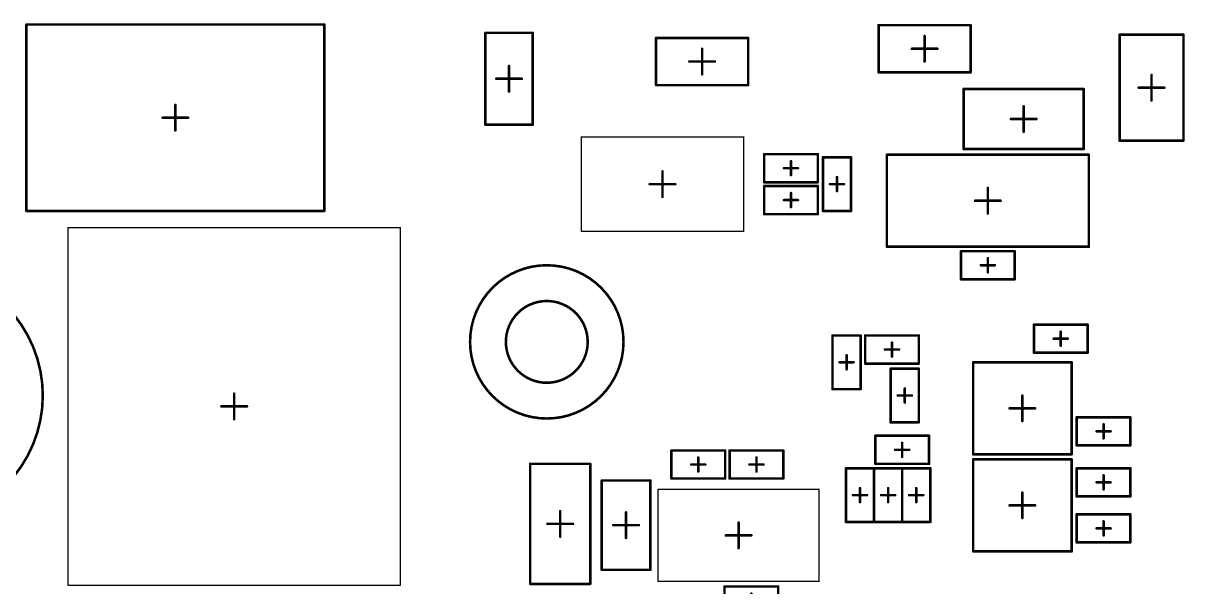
# Model space of a CAD drawing. Header units: millimetres. Extents: x 17 to 252, y 25 to 104.
# Drawn here: x 76.52 to 121.95, y 49.41 to 71.48 of the extents above; entities that cross this region are included whole.
import ezdxf

# ---------------------------------------------------------------- set-up
doc = ezdxf.new("R2010")
doc.units = ezdxf.units.MM
doc.layers.add('Mechanical1', color=6, linetype='Continuous')
doc.layers.add('Mechanical15', color=56, linetype='Continuous')

# ---------------------------------------------------------------- blocks, each defined once
blk = doc.blocks.new('CAPC3216X09N_60')
at = {"layer": 'Mechanical15', "const_width": 0.1}
for points in [[(-2.35, -1.175), (-2.35, 1.175)], [(2.35, 1.175), (-2.35, 1.175)], [(2.35, -1.175), (2.35, 1.175)], [(0, -0.5), (0, 0.5)], [(0.5, 0), (-0.5, 0)], [(2.35, -1.175), (-2.35, -1.175)]]:
    blk.add_lwpolyline(points, dxfattribs=at)
at = {"layer": 'Mechanical15', "const_width": 0.05}
for points in [[(-2.375, 1.175, 1), (-2.325, 1.175, 1)], [(-2.375, 1.175, 1), (-2.325, 1.175, 1)], [(2.325, 1.175, 1), (2.375, 1.175, 1)], [(2.325, 1.175, 1), (2.375, 1.175, 1)], [(-0.025, 0.5, 1), (0.025, 0.5, 1)], [(-0.525, 0, 1), (-0.475, 0, 1)], [(0.475, 0, 1), (0.525, 0, 1)], [(-0.025, -0.5, 1), (0.025, -0.5, 1)], [(-2.375, -1.175, 1), (-2.325, -1.175, 1)], [(-2.375, -1.175, 1), (-2.325, -1.175, 1)], [(2.325, -1.175, 1), (2.375, -1.175, 1)], [(2.325, -1.175, 1), (2.375, -1.175, 1)]]:
    blk.add_lwpolyline(points, format="xyb", close=True, dxfattribs=at)
blk = doc.blocks.new('TSOP65P640X120_8N_70')
at = {"layer": 'Mechanical15', "const_width": 0.1}
for points in [[(-3.95, -1.8), (-3.95, 1.8)], [(-3.95, 1.8), (3.95, 1.8)], [(3.95, -1.8), (3.95, 1.8)], [(0, -0.5), (0, 0.5)], [(-0.5, 0), (0.5, 0)], [(-3.95, -1.8), (3.95, -1.8)]]:
    blk.add_lwpolyline(points, dxfattribs=at)
at = {"layer": 'Mechanical15', "const_width": 0.05}
for points in [[(-3.975, 1.8, 1), (-3.925, 1.8, 1)], [(-3.975, 1.8, 1), (-3.925, 1.8, 1)], [(3.925, 1.8, 1), (3.975, 1.8, 1)], [(3.925, 1.8, 1), (3.975, 1.8, 1)], [(-0.025, 0.5, 1), (0.025, 0.5, 1)], [(-0.525, 0, 1), (-0.475, 0, 1)], [(0.475, 0, 1), (0.525, 0, 1)], [(-0.025, -0.5, 1), (0.025, -0.5, 1)], [(-3.975, -1.8, 1), (-3.925, -1.8, 1)], [(-3.975, -1.8, 1), (-3.925, -1.8, 1)], [(3.925, -1.8, 1), (3.975, -1.8, 1)], [(3.925, -1.8, 1), (3.975, -1.8, 1)]]:
    blk.add_lwpolyline(points, format="xyb", close=True, dxfattribs=at)
blk = doc.blocks.new('SOT90P247X115_3N_80')
at = {"layer": 'Mechanical15', "const_width": 0.1}
for points in [[(-1.925, 1.8), (-1.925, -1.8)], [(1.925, 1.8), (-1.925, 1.8)], [(1.925, 1.8), (1.925, -1.8)], [(0, 0.5), (0, -0.5)], [(0.5, 0), (-0.5, 0)], [(1.925, -1.8), (-1.925, -1.8)]]:
    blk.add_lwpolyline(points, dxfattribs=at)
at = {"layer": 'Mechanical15', "const_width": 0.05}
for points in [[(-1.95, 1.8, 1), (-1.9, 1.8, 1)], [(-1.95, 1.8, 1), (-1.9, 1.8, 1)], [(1.9, 1.8, 1), (1.95, 1.8, 1)], [(1.9, 1.8, 1), (1.95, 1.8, 1)], [(-0.025, 0.5, 1), (0.025, 0.5, 1)], [(-0.525, 0, 1), (-0.475, 0, 1)], [(0.475, 0, 1), (0.525, 0, 1)], [(-0.025, -0.5, 1), (0.025, -0.5, 1)], [(-1.95, -1.8, 1), (-1.9, -1.8, 1)], [(-1.95, -1.8, 1), (-1.9, -1.8, 1)], [(1.9, -1.8, 1), (1.95, -1.8, 1)], [(1.9, -1.8, 1), (1.95, -1.8, 1)]]:
    blk.add_lwpolyline(points, format="xyb", close=True, dxfattribs=at)
blk = doc.blocks.new('SOT90P247X115_3N_81')
at = {"layer": 'Mechanical15', "const_width": 0.1}
for points in [[(-1.925, 1.8), (-1.925, -1.8)], [(1.925, 1.8), (-1.925, 1.8)], [(1.925, 1.8), (1.925, -1.8)], [(0, 0.5), (0, -0.5)], [(0.5, 0), (-0.5, 0)], [(1.925, -1.8), (-1.925, -1.8)]]:
    blk.add_lwpolyline(points, dxfattribs=at)
at = {"layer": 'Mechanical15', "const_width": 0.05}
for points in [[(-1.95, 1.8, 1), (-1.9, 1.8, 1)], [(-1.95, 1.8, 1), (-1.9, 1.8, 1)], [(1.9, 1.8, 1), (1.95, 1.8, 1)], [(1.9, 1.8, 1), (1.95, 1.8, 1)], [(-0.025, 0.5, 1), (0.025, 0.5, 1)], [(-0.525, 0, 1), (-0.475, 0, 1)], [(0.475, 0, 1), (0.525, 0, 1)], [(-0.025, -0.5, 1), (0.025, -0.5, 1)], [(-1.95, -1.8, 1), (-1.9, -1.8, 1)], [(-1.95, -1.8, 1), (-1.9, -1.8, 1)], [(1.9, -1.8, 1), (1.95, -1.8, 1)], [(1.9, -1.8, 1), (1.95, -1.8, 1)]]:
    blk.add_lwpolyline(points, format="xyb", close=True, dxfattribs=at)
blk = doc.blocks.new('TO228P970_3N_82')
at = {"layer": 'Mechanical15', "const_width": 0.1}
for points in [[(-5.825, 3.65), (5.825, 3.65)], [(-5.825, -3.65), (-5.825, 3.65)], [(5.825, -3.65), (5.825, 3.65)], [(0, -0.5), (0, 0.5)], [(-0.5, 0), (0.5, 0)], [(-5.825, -3.65), (5.825, -3.65)]]:
    blk.add_lwpolyline(points, dxfattribs=at)
at = {"layer": 'Mechanical15', "const_width": 0.05}
for points in [[(-5.85, 3.65, 1), (-5.8, 3.65, 1)], [(-5.85, 3.65, 1), (-5.8, 3.65, 1)], [(5.8, 3.65, 1), (5.85, 3.65, 1)], [(5.8, 3.65, 1), (5.85, 3.65, 1)], [(-0.025, 0.5, 1), (0.025, 0.5, 1)], [(-0.525, 0, 1), (-0.475, 0, 1)], [(0.475, 0, 1), (0.525, 0, 1)], [(-0.025, -0.5, 1), (0.025, -0.5, 1)], [(-5.85, -3.65, 1), (-5.8, -3.65, 1)], [(-5.85, -3.65, 1), (-5.8, -3.65, 1)], [(5.8, -3.65, 1), (5.85, -3.65, 1)], [(5.8, -3.65, 1), (5.85, -3.65, 1)]]:
    blk.add_lwpolyline(points, format="xyb", close=True, dxfattribs=at)
blk = doc.blocks.new('SOD65P270X115_2N_96')
at = {"layer": 'Mechanical15', "const_width": 0.1}
for points in [[(-2.075, -1.25), (-2.075, 1.25)], [(2.075, 1.25), (-2.075, 1.25)], [(2.075, -1.25), (2.075, 1.25)], [(0, -0.5), (0, 0.5)], [(0.5, 0), (-0.5, 0)], [(2.075, -1.25), (-2.075, -1.25)]]:
    blk.add_lwpolyline(points, dxfattribs=at)
at = {"layer": 'Mechanical15', "const_width": 0.05}
for points in [[(-2.1, 1.25, 1), (-2.05, 1.25, 1)], [(-2.1, 1.25, 1), (-2.05, 1.25, 1)], [(2.05, 1.25, 1), (2.1, 1.25, 1)], [(2.05, 1.25, 1), (2.1, 1.25, 1)], [(-0.025, 0.5, 1), (0.025, 0.5, 1)], [(-0.525, 0, 1), (-0.475, 0, 1)], [(0.475, 0, 1), (0.525, 0, 1)], [(-0.025, -0.5, 1), (0.025, -0.5, 1)], [(-2.1, -1.25, 1), (-2.05, -1.25, 1)], [(-2.1, -1.25, 1), (-2.05, -1.25, 1)], [(2.05, -1.25, 1), (2.1, -1.25, 1)], [(2.05, -1.25, 1), (2.1, -1.25, 1)]]:
    blk.add_lwpolyline(points, format="xyb", close=True, dxfattribs=at)
blk = doc.blocks.new('MUB10A_N_134')
at = {"layer": 'Mechanical15'}
for points, const_width in [([(-3.15, 1.8), (-3.15, -1.8)], 0.05), ([(3.15, 1.8), (-3.15, 1.8)], 0.05), ([(3.15, 1.8), (3.15, -1.8)], 0.05), ([(0, 0.5), (0, -0.5)], 0.1), ([(0.5, 0), (-0.5, 0)], 0.1), ([(3.15, -1.8), (-3.15, -1.8)], 0.05)]:
    blk.add_lwpolyline(points, dxfattribs=dict(at, const_width=const_width))
for points, const_width in [([(-3.162, 1.8, 1), (-3.137, 1.8, 1)], 0.025), ([(-3.162, 1.8, 1), (-3.137, 1.8, 1)], 0.025), ([(3.138, 1.8, 1), (3.163, 1.8, 1)], 0.025), ([(3.138, 1.8, 1), (3.163, 1.8, 1)], 0.025), ([(-0.025, 0.5, 1), (0.025, 0.5, 1)], 0.05), ([(-0.525, 0, 1), (-0.475, 0, 1)], 0.05), ([(0.475, 0, 1), (0.525, 0, 1)], 0.05), ([(-0.025, -0.5, 1), (0.025, -0.5, 1)], 0.05), ([(-3.162, -1.8, 1), (-3.137, -1.8, 1)], 0.025), ([(-3.162, -1.8, 1), (-3.137, -1.8, 1)], 0.025), ([(3.138, -1.8, 1), (3.163, -1.8, 1)], 0.025), ([(3.138, -1.8, 1), (3.163, -1.8, 1)], 0.025)]:
    blk.add_lwpolyline(points, format="xyb", close=True, dxfattribs=dict(at, const_width=const_width))
blk = doc.blocks.new('MSOP65P490X110_8N_140')
at = {"layer": 'Mechanical15'}
for points, const_width in [([(-3.175, 1.85), (-3.175, -1.85)], 0.05), ([(3.175, 1.85), (-3.175, 1.85)], 0.05), ([(3.175, 1.85), (3.175, -1.85)], 0.05), ([(0, 0.5), (0, -0.5)], 0.1), ([(0.5, 0), (-0.5, 0)], 0.1), ([(3.175, -1.85), (-3.175, -1.85)], 0.05)]:
    blk.add_lwpolyline(points, dxfattribs=dict(at, const_width=const_width))
for points, const_width in [([(-3.187, 1.85, 1), (-3.163, 1.85, 1)], 0.025), ([(-3.187, 1.85, 1), (-3.163, 1.85, 1)], 0.025), ([(3.163, 1.85, 1), (3.187, 1.85, 1)], 0.025), ([(3.163, 1.85, 1), (3.187, 1.85, 1)], 0.025), ([(-0.025, 0.5, 1), (0.025, 0.5, 1)], 0.05), ([(-0.525, 0, 1), (-0.475, 0, 1)], 0.05), ([(0.475, 0, 1), (0.525, 0, 1)], 0.05), ([(-0.025, -0.5, 1), (0.025, -0.5, 1)], 0.05), ([(-3.187, -1.85, 1), (-3.163, -1.85, 1)], 0.025), ([(-3.187, -1.85, 1), (-3.163, -1.85, 1)], 0.025), ([(3.163, -1.85, 1), (3.187, -1.85, 1)], 0.025), ([(3.163, -1.85, 1), (3.187, -1.85, 1)], 0.025)]:
    blk.add_lwpolyline(points, format="xyb", close=True, dxfattribs=dict(at, const_width=const_width))
blk = doc.blocks.new('RESC2012X07N_155')
at = {"layer": 'Mechanical15', "const_width": 0.1}
for points in [[(-1.8, 0.925), (-1.8, -0.925)], [(1.8, 0.925), (-1.8, 0.925)], [(1.8, 0.925), (1.8, -0.925)], [(0, 0.5), (0, -0.5)], [(0.5, 0), (-0.5, 0)], [(1.8, -0.925), (-1.8, -0.925)]]:
    blk.add_lwpolyline(points, dxfattribs=at)
at = {"layer": 'Mechanical15', "const_width": 0.05}
for points in [[(-1.825, 0.925, 1), (-1.775, 0.925, 1)], [(-1.825, 0.925, 1), (-1.775, 0.925, 1)], [(1.775, 0.925, 1), (1.825, 0.925, 1)], [(1.775, 0.925, 1), (1.825, 0.925, 1)], [(-0.025, 0.5, 1), (0.025, 0.5, 1)], [(-0.525, 0, 1), (-0.475, 0, 1)], [(0.475, 0, 1), (0.525, 0, 1)], [(-0.025, -0.5, 1), (0.025, -0.5, 1)], [(-1.825, -0.925, 1), (-1.775, -0.925, 1)], [(-1.825, -0.925, 1), (-1.775, -0.925, 1)], [(1.775, -0.925, 1), (1.825, -0.925, 1)], [(1.775, -0.925, 1), (1.825, -0.925, 1)]]:
    blk.add_lwpolyline(points, format="xyb", close=True, dxfattribs=at)
blk = doc.blocks.new('RESC2012X07N_163')
at = {"layer": 'Mechanical15', "const_width": 0.1}
for points in [[(-1.8, -0.925), (-1.8, 0.925)], [(-1.8, 0.925), (1.8, 0.925)], [(1.8, -0.925), (1.8, 0.925)], [(0, -0.5), (0, 0.5)], [(-0.5, 0), (0.5, 0)], [(-1.8, -0.925), (1.8, -0.925)]]:
    blk.add_lwpolyline(points, dxfattribs=at)
at = {"layer": 'Mechanical15', "const_width": 0.05}
for points in [[(-1.825, 0.925, 1), (-1.775, 0.925, 1)], [(-1.825, 0.925, 1), (-1.775, 0.925, 1)], [(1.775, 0.925, 1), (1.825, 0.925, 1)], [(1.775, 0.925, 1), (1.825, 0.925, 1)], [(-0.025, 0.5, 1), (0.025, 0.5, 1)], [(-0.525, 0, 1), (-0.475, 0, 1)], [(0.475, 0, 1), (0.525, 0, 1)], [(-0.025, -0.5, 1), (0.025, -0.5, 1)], [(-1.825, -0.925, 1), (-1.775, -0.925, 1)], [(-1.825, -0.925, 1), (-1.775, -0.925, 1)], [(1.775, -0.925, 1), (1.825, -0.925, 1)], [(1.775, -0.925, 1), (1.825, -0.925, 1)]]:
    blk.add_lwpolyline(points, format="xyb", close=True, dxfattribs=at)
blk = doc.blocks.new('RESC2012X07N_166')
at = {"layer": 'Mechanical15', "const_width": 0.1}
for points in [[(-1.8, 0.925), (-1.8, -0.925)], [(-1.8, 0.925), (1.8, 0.925)], [(1.8, 0.925), (1.8, -0.925)], [(0, 0.5), (0, -0.5)], [(-0.5, 0), (0.5, 0)], [(-1.8, -0.925), (1.8, -0.925)]]:
    blk.add_lwpolyline(points, dxfattribs=at)
at = {"layer": 'Mechanical15', "const_width": 0.05}
for points in [[(-1.825, 0.925, 1), (-1.775, 0.925, 1)], [(-1.825, 0.925, 1), (-1.775, 0.925, 1)], [(1.775, 0.925, 1), (1.825, 0.925, 1)], [(1.775, 0.925, 1), (1.825, 0.925, 1)], [(-0.025, 0.5, 1), (0.025, 0.5, 1)], [(-0.525, 0, 1), (-0.475, 0, 1)], [(0.475, 0, 1), (0.525, 0, 1)], [(-0.025, -0.5, 1), (0.025, -0.5, 1)], [(-1.825, -0.925, 1), (-1.775, -0.925, 1)], [(-1.825, -0.925, 1), (-1.775, -0.925, 1)], [(1.775, -0.925, 1), (1.825, -0.925, 1)], [(1.775, -0.925, 1), (1.825, -0.925, 1)]]:
    blk.add_lwpolyline(points, format="xyb", close=True, dxfattribs=at)
blk = doc.blocks.new('RESC1005X04N_227')
at = {"layer": 'Mechanical15', "const_width": 0.1}
for points in [[(-1.05, 0.55), (-1.05, -0.55)], [(1.05, 0.55), (-1.05, 0.55)], [(1.05, 0.55), (1.05, -0.55)], [(0.275, 0), (-0.275, 0)], [(0, 0.275), (0, -0.275)], [(1.05, -0.55), (-1.05, -0.55)]]:
    blk.add_lwpolyline(points, dxfattribs=at)
at = {"layer": 'Mechanical15', "const_width": 0.05}
for points in [[(-1.075, 0.55, 1), (-1.025, 0.55, 1)], [(-1.075, 0.55, 1), (-1.025, 0.55, 1)], [(1.025, 0.55, 1), (1.075, 0.55, 1)], [(1.025, 0.55, 1), (1.075, 0.55, 1)], [(-0.3, 0, 1), (-0.25, 0, 1)], [(-0.025, 0.275, 1), (0.025, 0.275, 1)], [(0.25, 0, 1), (0.3, 0, 1)], [(-0.025, -0.275, 1), (0.025, -0.275, 1)], [(-1.075, -0.55, 1), (-1.025, -0.55, 1)], [(-1.075, -0.55, 1), (-1.025, -0.55, 1)], [(1.025, -0.55, 1), (1.075, -0.55, 1)], [(1.025, -0.55, 1), (1.075, -0.55, 1)]]:
    blk.add_lwpolyline(points, format="xyb", close=True, dxfattribs=at)
blk = doc.blocks.new('RESC1005X04N_228')
at = {"layer": 'Mechanical15', "const_width": 0.1}
for points in [[(-1.05, 0.55), (-1.05, -0.55)], [(1.05, 0.55), (-1.05, 0.55)], [(1.05, 0.55), (1.05, -0.55)], [(0.275, 0), (-0.275, 0)], [(0, 0.275), (0, -0.275)], [(1.05, -0.55), (-1.05, -0.55)]]:
    blk.add_lwpolyline(points, dxfattribs=at)
at = {"layer": 'Mechanical15', "const_width": 0.05}
for points in [[(-1.075, 0.55, 1), (-1.025, 0.55, 1)], [(-1.075, 0.55, 1), (-1.025, 0.55, 1)], [(1.025, 0.55, 1), (1.075, 0.55, 1)], [(1.025, 0.55, 1), (1.075, 0.55, 1)], [(-0.3, 0, 1), (-0.25, 0, 1)], [(-0.025, 0.275, 1), (0.025, 0.275, 1)], [(0.25, 0, 1), (0.3, 0, 1)], [(-0.025, -0.275, 1), (0.025, -0.275, 1)], [(-1.075, -0.55, 1), (-1.025, -0.55, 1)], [(-1.075, -0.55, 1), (-1.025, -0.55, 1)], [(1.025, -0.55, 1), (1.075, -0.55, 1)], [(1.025, -0.55, 1), (1.075, -0.55, 1)]]:
    blk.add_lwpolyline(points, format="xyb", close=True, dxfattribs=at)
blk = doc.blocks.new('RESC1005X04N_229')
at = {"layer": 'Mechanical15', "const_width": 0.1}
for points in [[(-1.05, -0.55), (-1.05, 0.55)], [(-1.05, 0.55), (1.05, 0.55)], [(1.05, -0.55), (1.05, 0.55)], [(-0.275, 0), (0.275, 0)], [(0, -0.275), (0, 0.275)], [(-1.05, -0.55), (1.05, -0.55)]]:
    blk.add_lwpolyline(points, dxfattribs=at)
at = {"layer": 'Mechanical15', "const_width": 0.05}
for points in [[(-1.075, 0.55, 1), (-1.025, 0.55, 1)], [(-1.075, 0.55, 1), (-1.025, 0.55, 1)], [(1.025, 0.55, 1), (1.075, 0.55, 1)], [(1.025, 0.55, 1), (1.075, 0.55, 1)], [(-0.3, 0, 1), (-0.25, 0, 1)], [(-0.025, 0.275, 1), (0.025, 0.275, 1)], [(0.25, 0, 1), (0.3, 0, 1)], [(-0.025, -0.275, 1), (0.025, -0.275, 1)], [(-1.075, -0.55, 1), (-1.025, -0.55, 1)], [(-1.075, -0.55, 1), (-1.025, -0.55, 1)], [(1.025, -0.55, 1), (1.075, -0.55, 1)], [(1.025, -0.55, 1), (1.075, -0.55, 1)]]:
    blk.add_lwpolyline(points, format="xyb", close=True, dxfattribs=at)
blk = doc.blocks.new('RESC1005X04N_230')
at = {"layer": 'Mechanical15', "const_width": 0.1}
for points in [[(-1.05, -0.55), (-1.05, 0.55)], [(-1.05, 0.55), (1.05, 0.55)], [(1.05, -0.55), (1.05, 0.55)], [(-0.275, 0), (0.275, 0)], [(0, -0.275), (0, 0.275)], [(-1.05, -0.55), (1.05, -0.55)]]:
    blk.add_lwpolyline(points, dxfattribs=at)
at = {"layer": 'Mechanical15', "const_width": 0.05}
for points in [[(-1.075, 0.55, 1), (-1.025, 0.55, 1)], [(-1.075, 0.55, 1), (-1.025, 0.55, 1)], [(1.025, 0.55, 1), (1.075, 0.55, 1)], [(1.025, 0.55, 1), (1.075, 0.55, 1)], [(-0.3, 0, 1), (-0.25, 0, 1)], [(-0.025, 0.275, 1), (0.025, 0.275, 1)], [(0.25, 0, 1), (0.3, 0, 1)], [(-0.025, -0.275, 1), (0.025, -0.275, 1)], [(-1.075, -0.55, 1), (-1.025, -0.55, 1)], [(-1.075, -0.55, 1), (-1.025, -0.55, 1)], [(1.025, -0.55, 1), (1.075, -0.55, 1)], [(1.025, -0.55, 1), (1.075, -0.55, 1)]]:
    blk.add_lwpolyline(points, format="xyb", close=True, dxfattribs=at)
blk = doc.blocks.new('RESC1005X04N_231')
at = {"layer": 'Mechanical15', "const_width": 0.1}
for points in [[(-1.05, 0.55), (-1.05, -0.55)], [(-1.05, 0.55), (1.05, 0.55)], [(1.05, 0.55), (1.05, -0.55)], [(-0.275, 0), (0.275, 0)], [(0, 0.275), (0, -0.275)], [(-1.05, -0.55), (1.05, -0.55)]]:
    blk.add_lwpolyline(points, dxfattribs=at)
at = {"layer": 'Mechanical15', "const_width": 0.05}
for points in [[(-1.075, 0.55, 1), (-1.025, 0.55, 1)], [(-1.075, 0.55, 1), (-1.025, 0.55, 1)], [(1.025, 0.55, 1), (1.075, 0.55, 1)], [(1.025, 0.55, 1), (1.075, 0.55, 1)], [(-0.3, 0, 1), (-0.25, 0, 1)], [(-0.025, 0.275, 1), (0.025, 0.275, 1)], [(0.25, 0, 1), (0.3, 0, 1)], [(-0.025, -0.275, 1), (0.025, -0.275, 1)], [(-1.075, -0.55, 1), (-1.025, -0.55, 1)], [(-1.075, -0.55, 1), (-1.025, -0.55, 1)], [(1.025, -0.55, 1), (1.075, -0.55, 1)], [(1.025, -0.55, 1), (1.075, -0.55, 1)]]:
    blk.add_lwpolyline(points, format="xyb", close=True, dxfattribs=at)
blk = doc.blocks.new('RESC1005X04N_233')
at = {"layer": 'Mechanical15', "const_width": 0.1}
for points in [[(-1.05, 0.55), (-1.05, -0.55)], [(1.05, 0.55), (-1.05, 0.55)], [(1.05, 0.55), (1.05, -0.55)], [(0.275, 0), (-0.275, 0)], [(0, 0.275), (0, -0.275)], [(1.05, -0.55), (-1.05, -0.55)]]:
    blk.add_lwpolyline(points, dxfattribs=at)
at = {"layer": 'Mechanical15', "const_width": 0.05}
for points in [[(-1.075, 0.55, 1), (-1.025, 0.55, 1)], [(-1.075, 0.55, 1), (-1.025, 0.55, 1)], [(1.025, 0.55, 1), (1.075, 0.55, 1)], [(1.025, 0.55, 1), (1.075, 0.55, 1)], [(-0.3, 0, 1), (-0.25, 0, 1)], [(-0.025, 0.275, 1), (0.025, 0.275, 1)], [(0.25, 0, 1), (0.3, 0, 1)], [(-0.025, -0.275, 1), (0.025, -0.275, 1)], [(-1.075, -0.55, 1), (-1.025, -0.55, 1)], [(-1.075, -0.55, 1), (-1.025, -0.55, 1)], [(1.025, -0.55, 1), (1.075, -0.55, 1)], [(1.025, -0.55, 1), (1.075, -0.55, 1)]]:
    blk.add_lwpolyline(points, format="xyb", close=True, dxfattribs=at)
blk = doc.blocks.new('RESC1005X04N_234')
at = {"layer": 'Mechanical15', "const_width": 0.1}
for points in [[(-1.05, -0.55), (-1.05, 0.55)], [(-1.05, 0.55), (1.05, 0.55)], [(1.05, -0.55), (1.05, 0.55)], [(-0.275, 0), (0.275, 0)], [(0, -0.275), (0, 0.275)], [(-1.05, -0.55), (1.05, -0.55)]]:
    blk.add_lwpolyline(points, dxfattribs=at)
at = {"layer": 'Mechanical15', "const_width": 0.05}
for points in [[(-1.075, 0.55, 1), (-1.025, 0.55, 1)], [(-1.075, 0.55, 1), (-1.025, 0.55, 1)], [(1.025, 0.55, 1), (1.075, 0.55, 1)], [(1.025, 0.55, 1), (1.075, 0.55, 1)], [(-0.3, 0, 1), (-0.25, 0, 1)], [(-0.025, 0.275, 1), (0.025, 0.275, 1)], [(0.25, 0, 1), (0.3, 0, 1)], [(-0.025, -0.275, 1), (0.025, -0.275, 1)], [(-1.075, -0.55, 1), (-1.025, -0.55, 1)], [(-1.075, -0.55, 1), (-1.025, -0.55, 1)], [(1.025, -0.55, 1), (1.075, -0.55, 1)], [(1.025, -0.55, 1), (1.075, -0.55, 1)]]:
    blk.add_lwpolyline(points, format="xyb", close=True, dxfattribs=at)
blk = doc.blocks.new('RESC1005X04N_236')
at = {"layer": 'Mechanical15', "const_width": 0.1}
for points in [[(-1.05, 0.55), (-1.05, -0.55)], [(1.05, 0.55), (-1.05, 0.55)], [(1.05, 0.55), (1.05, -0.55)], [(0.275, 0), (-0.275, 0)], [(0, 0.275), (0, -0.275)], [(1.05, -0.55), (-1.05, -0.55)]]:
    blk.add_lwpolyline(points, dxfattribs=at)
at = {"layer": 'Mechanical15', "const_width": 0.05}
for points in [[(-1.075, 0.55, 1), (-1.025, 0.55, 1)], [(-1.075, 0.55, 1), (-1.025, 0.55, 1)], [(1.025, 0.55, 1), (1.075, 0.55, 1)], [(1.025, 0.55, 1), (1.075, 0.55, 1)], [(-0.3, 0, 1), (-0.25, 0, 1)], [(-0.025, 0.275, 1), (0.025, 0.275, 1)], [(0.25, 0, 1), (0.3, 0, 1)], [(-0.025, -0.275, 1), (0.025, -0.275, 1)], [(-1.075, -0.55, 1), (-1.025, -0.55, 1)], [(-1.075, -0.55, 1), (-1.025, -0.55, 1)], [(1.025, -0.55, 1), (1.075, -0.55, 1)], [(1.025, -0.55, 1), (1.075, -0.55, 1)]]:
    blk.add_lwpolyline(points, format="xyb", close=True, dxfattribs=at)
blk = doc.blocks.new('RESC1005X04N_237')
at = {"layer": 'Mechanical15', "const_width": 0.1}
for points in [[(-1.05, -0.55), (-1.05, 0.55)], [(-1.05, 0.55), (1.05, 0.55)], [(1.05, -0.55), (1.05, 0.55)], [(-0.275, 0), (0.275, 0)], [(0, -0.275), (0, 0.275)], [(-1.05, -0.55), (1.05, -0.55)]]:
    blk.add_lwpolyline(points, dxfattribs=at)
at = {"layer": 'Mechanical15', "const_width": 0.05}
for points in [[(-1.075, 0.55, 1), (-1.025, 0.55, 1)], [(-1.075, 0.55, 1), (-1.025, 0.55, 1)], [(1.025, 0.55, 1), (1.075, 0.55, 1)], [(1.025, 0.55, 1), (1.075, 0.55, 1)], [(-0.3, 0, 1), (-0.25, 0, 1)], [(-0.025, 0.275, 1), (0.025, 0.275, 1)], [(0.25, 0, 1), (0.3, 0, 1)], [(-0.025, -0.275, 1), (0.025, -0.275, 1)], [(-1.075, -0.55, 1), (-1.025, -0.55, 1)], [(-1.075, -0.55, 1), (-1.025, -0.55, 1)], [(1.025, -0.55, 1), (1.075, -0.55, 1)], [(1.025, -0.55, 1), (1.075, -0.55, 1)]]:
    blk.add_lwpolyline(points, format="xyb", close=True, dxfattribs=at)
blk = doc.blocks.new('RESC1005X04N_238')
at = {"layer": 'Mechanical15', "const_width": 0.1}
for points in [[(-1.05, -0.55), (-1.05, 0.55)], [(1.05, 0.55), (-1.05, 0.55)], [(1.05, -0.55), (1.05, 0.55)], [(0.275, 0), (-0.275, 0)], [(0, -0.275), (0, 0.275)], [(1.05, -0.55), (-1.05, -0.55)]]:
    blk.add_lwpolyline(points, dxfattribs=at)
at = {"layer": 'Mechanical15', "const_width": 0.05}
for points in [[(-1.075, 0.55, 1), (-1.025, 0.55, 1)], [(-1.075, 0.55, 1), (-1.025, 0.55, 1)], [(1.025, 0.55, 1), (1.075, 0.55, 1)], [(1.025, 0.55, 1), (1.075, 0.55, 1)], [(-0.3, 0, 1), (-0.25, 0, 1)], [(-0.025, 0.275, 1), (0.025, 0.275, 1)], [(0.25, 0, 1), (0.3, 0, 1)], [(-0.025, -0.275, 1), (0.025, -0.275, 1)], [(-1.075, -0.55, 1), (-1.025, -0.55, 1)], [(-1.075, -0.55, 1), (-1.025, -0.55, 1)], [(1.025, -0.55, 1), (1.075, -0.55, 1)], [(1.025, -0.55, 1), (1.075, -0.55, 1)]]:
    blk.add_lwpolyline(points, format="xyb", close=True, dxfattribs=at)
blk = doc.blocks.new('RESC1005X04N_240')
at = {"layer": 'Mechanical15', "const_width": 0.1}
for points in [[(-1.05, 0.55), (-1.05, -0.55)], [(-1.05, 0.55), (1.05, 0.55)], [(1.05, 0.55), (1.05, -0.55)], [(-0.275, 0), (0.275, 0)], [(0, 0.275), (0, -0.275)], [(-1.05, -0.55), (1.05, -0.55)]]:
    blk.add_lwpolyline(points, dxfattribs=at)
at = {"layer": 'Mechanical15', "const_width": 0.05}
for points in [[(-1.075, 0.55, 1), (-1.025, 0.55, 1)], [(-1.075, 0.55, 1), (-1.025, 0.55, 1)], [(1.025, 0.55, 1), (1.075, 0.55, 1)], [(1.025, 0.55, 1), (1.075, 0.55, 1)], [(-0.3, 0, 1), (-0.25, 0, 1)], [(-0.025, 0.275, 1), (0.025, 0.275, 1)], [(0.25, 0, 1), (0.3, 0, 1)], [(-0.025, -0.275, 1), (0.025, -0.275, 1)], [(-1.075, -0.55, 1), (-1.025, -0.55, 1)], [(-1.075, -0.55, 1), (-1.025, -0.55, 1)], [(1.025, -0.55, 1), (1.075, -0.55, 1)], [(1.025, -0.55, 1), (1.075, -0.55, 1)]]:
    blk.add_lwpolyline(points, format="xyb", close=True, dxfattribs=at)
blk = doc.blocks.new('RESC1005X04N_261')
at = {"layer": 'Mechanical15', "const_width": 0.1}
for points in [[(-1.05, 0.55), (-1.05, -0.55)], [(1.05, 0.55), (-1.05, 0.55)], [(1.05, 0.55), (1.05, -0.55)], [(0.275, 0), (-0.275, 0)], [(0, 0.275), (0, -0.275)], [(1.05, -0.55), (-1.05, -0.55)]]:
    blk.add_lwpolyline(points, dxfattribs=at)
at = {"layer": 'Mechanical15', "const_width": 0.05}
for points in [[(-1.075, 0.55, 1), (-1.025, 0.55, 1)], [(-1.075, 0.55, 1), (-1.025, 0.55, 1)], [(1.025, 0.55, 1), (1.075, 0.55, 1)], [(1.025, 0.55, 1), (1.075, 0.55, 1)], [(-0.3, 0, 1), (-0.25, 0, 1)], [(-0.025, 0.275, 1), (0.025, 0.275, 1)], [(0.25, 0, 1), (0.3, 0, 1)], [(-0.025, -0.275, 1), (0.025, -0.275, 1)], [(-1.075, -0.55, 1), (-1.025, -0.55, 1)], [(-1.075, -0.55, 1), (-1.025, -0.55, 1)], [(1.025, -0.55, 1), (1.075, -0.55, 1)], [(1.025, -0.55, 1), (1.075, -0.55, 1)]]:
    blk.add_lwpolyline(points, format="xyb", close=True, dxfattribs=at)
blk = doc.blocks.new('RESC1005X04N_262')
at = {"layer": 'Mechanical15', "const_width": 0.1}
for points in [[(-1.05, 0.55), (-1.05, -0.55)], [(1.05, 0.55), (-1.05, 0.55)], [(1.05, 0.55), (1.05, -0.55)], [(0.275, 0), (-0.275, 0)], [(0, 0.275), (0, -0.275)], [(1.05, -0.55), (-1.05, -0.55)]]:
    blk.add_lwpolyline(points, dxfattribs=at)
at = {"layer": 'Mechanical15', "const_width": 0.05}
for points in [[(-1.075, 0.55, 1), (-1.025, 0.55, 1)], [(-1.075, 0.55, 1), (-1.025, 0.55, 1)], [(1.025, 0.55, 1), (1.075, 0.55, 1)], [(1.025, 0.55, 1), (1.075, 0.55, 1)], [(-0.3, 0, 1), (-0.25, 0, 1)], [(-0.025, 0.275, 1), (0.025, 0.275, 1)], [(0.25, 0, 1), (0.3, 0, 1)], [(-0.025, -0.275, 1), (0.025, -0.275, 1)], [(-1.075, -0.55, 1), (-1.025, -0.55, 1)], [(-1.075, -0.55, 1), (-1.025, -0.55, 1)], [(1.025, -0.55, 1), (1.075, -0.55, 1)], [(1.025, -0.55, 1), (1.075, -0.55, 1)]]:
    blk.add_lwpolyline(points, format="xyb", close=True, dxfattribs=at)
blk = doc.blocks.new('RESC1005X04N_263')
at = {"layer": 'Mechanical15', "const_width": 0.1}
for points in [[(-1.05, -0.55), (-1.05, 0.55)], [(-1.05, 0.55), (1.05, 0.55)], [(1.05, -0.55), (1.05, 0.55)], [(-0.275, 0), (0.275, 0)], [(0, -0.275), (0, 0.275)], [(-1.05, -0.55), (1.05, -0.55)]]:
    blk.add_lwpolyline(points, dxfattribs=at)
at = {"layer": 'Mechanical15', "const_width": 0.05}
for points in [[(-1.075, 0.55, 1), (-1.025, 0.55, 1)], [(-1.075, 0.55, 1), (-1.025, 0.55, 1)], [(1.025, 0.55, 1), (1.075, 0.55, 1)], [(1.025, 0.55, 1), (1.075, 0.55, 1)], [(-0.3, 0, 1), (-0.25, 0, 1)], [(-0.025, 0.275, 1), (0.025, 0.275, 1)], [(0.25, 0, 1), (0.3, 0, 1)], [(-0.025, -0.275, 1), (0.025, -0.275, 1)], [(-1.075, -0.55, 1), (-1.025, -0.55, 1)], [(-1.075, -0.55, 1), (-1.025, -0.55, 1)], [(1.025, -0.55, 1), (1.075, -0.55, 1)], [(1.025, -0.55, 1), (1.075, -0.55, 1)]]:
    blk.add_lwpolyline(points, format="xyb", close=True, dxfattribs=at)
blk = doc.blocks.new('INDM120120X100N_267')
at = {"layer": 'Mechanical15'}
for points, const_width in [([(-7, 6.5), (7, 6.5)], 0.05), ([(-7, 6.5), (-7, -6.5)], 0.05), ([(7, 6.5), (7, -6.5)], 0.05), ([(0, 0.5), (0, -0.5)], 0.1), ([(-0.5, 0), (0.5, 0)], 0.1), ([(-7, -6.5), (7, -6.5)], 0.05)]:
    blk.add_lwpolyline(points, dxfattribs=dict(at, const_width=const_width))
for points, const_width in [([(-7.013, 6.5, 1), (-6.988, 6.5, 1)], 0.025), ([(-7.013, 6.5, 1), (-6.988, 6.5, 1)], 0.025), ([(6.987, 6.5, 1), (7.012, 6.5, 1)], 0.025), ([(6.987, 6.5, 1), (7.012, 6.5, 1)], 0.025), ([(-0.025, 0.5, 1), (0.025, 0.5, 1)], 0.05), ([(-0.525, 0, 1), (-0.475, 0, 1)], 0.05), ([(0.475, 0, 1), (0.525, 0, 1)], 0.05), ([(-0.025, -0.5, 1), (0.025, -0.5, 1)], 0.05), ([(-7.013, -6.5, 1), (-6.988, -6.5, 1)], 0.025), ([(-7.013, -6.5, 1), (-6.988, -6.5, 1)], 0.025), ([(6.987, -6.5, 1), (7.012, -6.5, 1)], 0.025), ([(6.987, -6.5, 1), (7.012, -6.5, 1)], 0.025)]:
    blk.add_lwpolyline(points, format="xyb", close=True, dxfattribs=dict(at, const_width=const_width))
blk = doc.blocks.new('CAPC1005X06N_319')
at = {"layer": 'Mechanical15', "const_width": 0.1}
for points in [[(-1.05, 0.55), (1.05, 0.55)], [(-1.05, -0.55), (-1.05, 0.55)], [(1.05, -0.55), (1.05, 0.55)], [(-0.275, 0), (0.275, 0)], [(0, -0.275), (0, 0.275)], [(-1.05, -0.55), (1.05, -0.55)]]:
    blk.add_lwpolyline(points, dxfattribs=at)
at = {"layer": 'Mechanical15', "const_width": 0.05}
for points in [[(-1.075, 0.55, 1), (-1.025, 0.55, 1)], [(-1.075, 0.55, 1), (-1.025, 0.55, 1)], [(1.025, 0.55, 1), (1.075, 0.55, 1)], [(1.025, 0.55, 1), (1.075, 0.55, 1)], [(-0.3, 0, 1), (-0.25, 0, 1)], [(-0.025, 0.275, 1), (0.025, 0.275, 1)], [(0.25, 0, 1), (0.3, 0, 1)], [(-0.025, -0.275, 1), (0.025, -0.275, 1)], [(-1.075, -0.55, 1), (-1.025, -0.55, 1)], [(-1.075, -0.55, 1), (-1.025, -0.55, 1)], [(1.025, -0.55, 1), (1.075, -0.55, 1)], [(1.025, -0.55, 1), (1.075, -0.55, 1)]]:
    blk.add_lwpolyline(points, format="xyb", close=True, dxfattribs=at)
blk = doc.blocks.new('CAPC2012X14N_320')
at = {"layer": 'Mechanical15', "const_width": 0.1}
for points in [[(1.75, 0.95), (-1.75, 0.95)], [(-1.75, -0.95), (-1.75, 0.95)], [(1.75, -0.95), (1.75, 0.95)], [(0, -0.5), (0, 0.5)], [(0.5, 0), (-0.5, 0)], [(1.75, -0.95), (-1.75, -0.95)]]:
    blk.add_lwpolyline(points, dxfattribs=at)
at = {"layer": 'Mechanical15', "const_width": 0.05}
for points in [[(-1.775, 0.95, 1), (-1.725, 0.95, 1)], [(-1.775, 0.95, 1), (-1.725, 0.95, 1)], [(1.725, 0.95, 1), (1.775, 0.95, 1)], [(1.725, 0.95, 1), (1.775, 0.95, 1)], [(-0.025, 0.5, 1), (0.025, 0.5, 1)], [(-0.525, 0, 1), (-0.475, 0, 1)], [(0.475, 0, 1), (0.525, 0, 1)], [(-0.025, -0.5, 1), (0.025, -0.5, 1)], [(-1.775, -0.95, 1), (-1.725, -0.95, 1)], [(-1.775, -0.95, 1), (-1.725, -0.95, 1)], [(1.725, -0.95, 1), (1.775, -0.95, 1)], [(1.725, -0.95, 1), (1.775, -0.95, 1)]]:
    blk.add_lwpolyline(points, format="xyb", close=True, dxfattribs=at)
blk = doc.blocks.new('CAPC1005X06N_321')
at = {"layer": 'Mechanical15', "const_width": 0.1}
for points in [[(1.05, 0.55), (-1.05, 0.55)], [(-1.05, -0.55), (-1.05, 0.55)], [(1.05, -0.55), (1.05, 0.55)], [(0.275, 0), (-0.275, 0)], [(0, -0.275), (0, 0.275)], [(1.05, -0.55), (-1.05, -0.55)]]:
    blk.add_lwpolyline(points, dxfattribs=at)
at = {"layer": 'Mechanical15', "const_width": 0.05}
for points in [[(-1.075, 0.55, 1), (-1.025, 0.55, 1)], [(-1.075, 0.55, 1), (-1.025, 0.55, 1)], [(1.025, 0.55, 1), (1.075, 0.55, 1)], [(1.025, 0.55, 1), (1.075, 0.55, 1)], [(-0.3, 0, 1), (-0.25, 0, 1)], [(-0.025, 0.275, 1), (0.025, 0.275, 1)], [(0.25, 0, 1), (0.3, 0, 1)], [(-0.025, -0.275, 1), (0.025, -0.275, 1)], [(-1.075, -0.55, 1), (-1.025, -0.55, 1)], [(-1.075, -0.55, 1), (-1.025, -0.55, 1)], [(1.025, -0.55, 1), (1.075, -0.55, 1)], [(1.025, -0.55, 1), (1.075, -0.55, 1)]]:
    blk.add_lwpolyline(points, format="xyb", close=True, dxfattribs=at)
blk = doc.blocks.new('CAPC1005X06N_322')
at = {"layer": 'Mechanical15', "const_width": 0.1}
for points in [[(1.05, 0.55), (-1.05, 0.55)], [(-1.05, -0.55), (-1.05, 0.55)], [(1.05, -0.55), (1.05, 0.55)], [(0.275, 0), (-0.275, 0)], [(0, -0.275), (0, 0.275)], [(1.05, -0.55), (-1.05, -0.55)]]:
    blk.add_lwpolyline(points, dxfattribs=at)
at = {"layer": 'Mechanical15', "const_width": 0.05}
for points in [[(-1.075, 0.55, 1), (-1.025, 0.55, 1)], [(-1.075, 0.55, 1), (-1.025, 0.55, 1)], [(1.025, 0.55, 1), (1.075, 0.55, 1)], [(1.025, 0.55, 1), (1.075, 0.55, 1)], [(-0.3, 0, 1), (-0.25, 0, 1)], [(-0.025, 0.275, 1), (0.025, 0.275, 1)], [(0.25, 0, 1), (0.3, 0, 1)], [(-0.025, -0.275, 1), (0.025, -0.275, 1)], [(-1.075, -0.55, 1), (-1.025, -0.55, 1)], [(-1.075, -0.55, 1), (-1.025, -0.55, 1)], [(1.025, -0.55, 1), (1.075, -0.55, 1)], [(1.025, -0.55, 1), (1.075, -0.55, 1)]]:
    blk.add_lwpolyline(points, format="xyb", close=True, dxfattribs=at)
blk = doc.blocks.new('CAPC3216X09N_347')
at = {"layer": 'Mechanical15', "const_width": 0.1}
for points in [[(-2.35, -1.175), (-2.35, 1.175)], [(-2.35, 1.175), (2.35, 1.175)], [(2.35, -1.175), (2.35, 1.175)], [(0, -0.5), (0, 0.5)], [(-0.5, 0), (0.5, 0)], [(-2.35, -1.175), (2.35, -1.175)]]:
    blk.add_lwpolyline(points, dxfattribs=at)
at = {"layer": 'Mechanical15', "const_width": 0.05}
for points in [[(-2.375, 1.175, 1), (-2.325, 1.175, 1)], [(-2.375, 1.175, 1), (-2.325, 1.175, 1)], [(2.325, 1.175, 1), (2.375, 1.175, 1)], [(2.325, 1.175, 1), (2.375, 1.175, 1)], [(-0.025, 0.5, 1), (0.025, 0.5, 1)], [(-0.525, 0, 1), (-0.475, 0, 1)], [(0.475, 0, 1), (0.525, 0, 1)], [(-0.025, -0.5, 1), (0.025, -0.5, 1)], [(-2.375, -1.175, 1), (-2.325, -1.175, 1)], [(-2.375, -1.175, 1), (-2.325, -1.175, 1)], [(2.325, -1.175, 1), (2.375, -1.175, 1)], [(2.325, -1.175, 1), (2.375, -1.175, 1)]]:
    blk.add_lwpolyline(points, format="xyb", close=True, dxfattribs=at)
blk = doc.blocks.new('CAPC1005X06N_350')
at = {"layer": 'Mechanical15', "const_width": 0.1}
for points in [[(-1.05, 0.55), (-1.05, -0.55)], [(-1.05, 0.55), (1.05, 0.55)], [(1.05, 0.55), (1.05, -0.55)], [(-0.275, 0), (0.275, 0)], [(0, 0.275), (0, -0.275)], [(-1.05, -0.55), (1.05, -0.55)]]:
    blk.add_lwpolyline(points, dxfattribs=at)
at = {"layer": 'Mechanical15', "const_width": 0.05}
for points in [[(-1.075, 0.55, 1), (-1.025, 0.55, 1)], [(-1.075, 0.55, 1), (-1.025, 0.55, 1)], [(1.025, 0.55, 1), (1.075, 0.55, 1)], [(1.025, 0.55, 1), (1.075, 0.55, 1)], [(-0.3, 0, 1), (-0.25, 0, 1)], [(-0.025, 0.275, 1), (0.025, 0.275, 1)], [(0.25, 0, 1), (0.3, 0, 1)], [(-0.025, -0.275, 1), (0.025, -0.275, 1)], [(-1.075, -0.55, 1), (-1.025, -0.55, 1)], [(-1.075, -0.55, 1), (-1.025, -0.55, 1)], [(1.025, -0.55, 1), (1.075, -0.55, 1)], [(1.025, -0.55, 1), (1.075, -0.55, 1)]]:
    blk.add_lwpolyline(points, format="xyb", close=True, dxfattribs=at)

msp = doc.modelspace()

# ---------------------------------------------------------------- linework, layer by layer
at = {"layer": 'Mechanical1'}
for points, const_width in [([(100, 59, 1), (94, 59, 1)], 0.1), ([(98.6, 59, 1), (95.4, 59, 1)], 0.1), ([(93.975, 59, 1), (94.025, 59, 1)], 0.05), ([(95.375, 59, 1), (95.425, 59, 1)], 0.05), ([(98.575, 59, 1), (98.625, 59, 1)], 0.05), ([(99.975, 59, 1), (100.025, 59, 1)], 0.05)]:
    msp.add_lwpolyline(points, format="xyb", close=True, dxfattribs=dict(at, const_width=const_width))
at = {"layer": 'Mechanical15'}
for points, const_width in [([(77.29, 56.9, 1), (67.31, 56.9, 1)], 0.1), ([(77.265, 56.9, 1), (77.315, 56.9, 1)], 0.05)]:
    msp.add_lwpolyline(points, format="xyb", close=True, dxfattribs=dict(at, const_width=const_width))

# ---------------------------------------------------------------- block references
for name, p, rotation in [('TO228P970_3N_82', (82.475, 67.775), 360), ('RESC2012X07N_163', (111.775, 70.475), 360), ('RESC2012X07N_166', (95.525, 69.3), 270), ('RESC2012X07N_155', (103.075, 69.975), 180), ('SOD65P270X115_2N_96', (120.65, 68.95), 90), ('CAPC3216X09N_347', (115.65, 67.725), 360), ('MSOP65P490X110_8N_140', (101.525, 65.175), 180), ('RESC1005X04N_261', (106.55, 65.8), 180), ('TSOP65P640X120_8N_70', (114.25, 64.525), 360), ('CAPC1005X06N_350', (108.35, 65.175), 270), ('RESC1005X04N_262', (106.55, 64.55), 180), ('INDM120120X100N_267', (84.775, 56.475), 270), ('RESC1005X04N_263', (114.25, 62), 360), ('RESC1005X04N_228', (117.1, 59.125), 180), ('RESC1005X04N_231', (108.725, 58.2), 270), ('RESC1005X04N_237', (110.5, 58.7), 360), ('SOT90P247X115_3N_81', (115.6, 56.4), 180), ('RESC1005X04N_240', (111, 56.9), 270), ('RESC1005X04N_230', (118.775, 55.5), 360), ('RESC1005X04N_234', (110.9, 54.775), 360), ('RESC1005X04N_236', (102.925, 54.2), 180), ('RESC1005X04N_233', (105.2, 54.2), 180), ('CAPC3216X09N_60', (97.525, 51.875), 90), ('RESC1005X04N_238', (109.25, 53), 90), ('CAPC1005X06N_322', (110.35, 53), 90), ('CAPC1005X06N_321', (111.45, 53), 90), ('SOT90P247X115_3N_80', (115.6, 52.6), 180), ('RESC1005X04N_227', (118.775, 53.5), 180), ('CAPC2012X14N_320', (100.1, 51.825), 90), ('MUB10A_N_134', (104.5, 51.425), 180), ('RESC1005X04N_229', (118.775, 51.7), 360), ('CAPC1005X06N_319', (105, 48.875), 360)]:
    msp.add_blockref(name, p, dxfattribs=dict(rotation=rotation))

doc.saveas('drawing.dxf')
